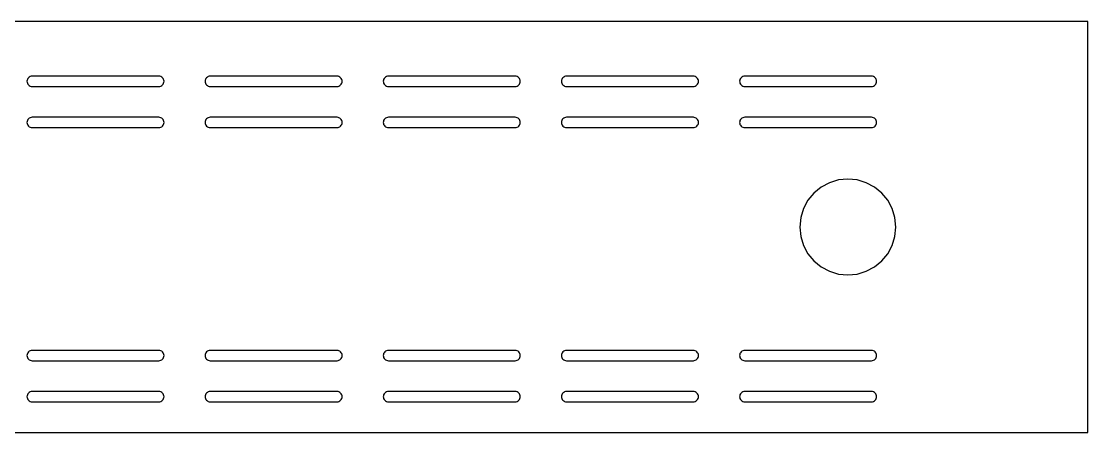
# Model space of a CAD drawing. Header units: millimetres. Extents: x 0 to 898, y -62 to 120.
# Drawn here: x 586.4 to 897.6, y 0 to 120 of the extents above; entities that cross this region are included whole.
import ezdxf

# ---------------------------------------------------------------- set-up
doc = ezdxf.new("R2010")
doc.units = ezdxf.units.MM
doc.layers.add('CUT', color=7, linetype='Continuous')

msp = doc.modelspace()

# ---------------------------------------------------------------- linework, layer by layer
at = {"layer": 'CUT'}
for points in [[(897.6, 0), (897.6, 120), (0, 120), (0, 0)], [(626.5, 101), (626.79, 101.03), (627.07, 101.11), (627.33, 101.25), (627.56, 101.44), (627.75, 101.67), (627.89, 101.93), (627.97, 102.21), (628, 102.5), (628, 102.5), (627.97, 102.79), (627.89, 103.07), (627.75, 103.33), (627.56, 103.56), (627.33, 103.75), (627.07, 103.89), (626.79, 103.97), (626.5, 104), (589.5, 104), (589.21, 103.97), (588.93, 103.89), (588.67, 103.75), (588.44, 103.56), (588.25, 103.33), (588.11, 103.07), (588.03, 102.79), (588, 102.5), (588, 102.5), (588.03, 102.21), (588.11, 101.93), (588.25, 101.67), (588.44, 101.44), (588.67, 101.25), (588.93, 101.11), (589.21, 101.03), (589.5, 101)], [(678.5, 101), (678.79, 101.03), (679.07, 101.11), (679.33, 101.25), (679.56, 101.44), (679.75, 101.67), (679.89, 101.93), (679.97, 102.21), (680, 102.5), (680, 102.5), (679.97, 102.79), (679.89, 103.07), (679.75, 103.33), (679.56, 103.56), (679.33, 103.75), (679.07, 103.89), (678.79, 103.97), (678.5, 104), (641.5, 104), (641.21, 103.97), (640.93, 103.89), (640.67, 103.75), (640.44, 103.56), (640.25, 103.33), (640.11, 103.07), (640.03, 102.79), (640, 102.5), (640, 102.5), (640.03, 102.21), (640.11, 101.93), (640.25, 101.67), (640.44, 101.44), (640.67, 101.25), (640.93, 101.11), (641.21, 101.03), (641.5, 101)], [(730.5, 101), (730.79, 101.03), (731.07, 101.11), (731.33, 101.25), (731.56, 101.44), (731.75, 101.67), (731.89, 101.93), (731.97, 102.21), (732, 102.5), (732, 102.5), (731.97, 102.79), (731.89, 103.07), (731.75, 103.33), (731.56, 103.56), (731.33, 103.75), (731.07, 103.89), (730.79, 103.97), (730.5, 104), (693.5, 104), (693.21, 103.97), (692.93, 103.89), (692.67, 103.75), (692.44, 103.56), (692.25, 103.33), (692.11, 103.07), (692.03, 102.79), (692, 102.5), (692, 102.5), (692.03, 102.21), (692.11, 101.93), (692.25, 101.67), (692.44, 101.44), (692.67, 101.25), (692.93, 101.11), (693.21, 101.03), (693.5, 101)], [(782.5, 101), (782.79, 101.03), (783.07, 101.11), (783.33, 101.25), (783.56, 101.44), (783.75, 101.67), (783.89, 101.93), (783.97, 102.21), (784, 102.5), (784, 102.5), (783.97, 102.79), (783.89, 103.07), (783.75, 103.33), (783.56, 103.56), (783.33, 103.75), (783.07, 103.89), (782.79, 103.97), (782.5, 104), (745.5, 104), (745.21, 103.97), (744.93, 103.89), (744.67, 103.75), (744.44, 103.56), (744.25, 103.33), (744.11, 103.07), (744.03, 102.79), (744, 102.5), (744, 102.5), (744.03, 102.21), (744.11, 101.93), (744.25, 101.67), (744.44, 101.44), (744.67, 101.25), (744.93, 101.11), (745.21, 101.03), (745.5, 101)], [(834.5, 101), (834.79, 101.03), (835.07, 101.11), (835.33, 101.25), (835.56, 101.44), (835.75, 101.67), (835.89, 101.93), (835.97, 102.21), (836, 102.5), (836, 102.5), (835.97, 102.79), (835.89, 103.07), (835.75, 103.33), (835.56, 103.56), (835.33, 103.75), (835.07, 103.89), (834.79, 103.97), (834.5, 104), (797.5, 104), (797.21, 103.97), (796.93, 103.89), (796.67, 103.75), (796.44, 103.56), (796.25, 103.33), (796.11, 103.07), (796.03, 102.79), (796, 102.5), (796, 102.5), (796.03, 102.21), (796.11, 101.93), (796.25, 101.67), (796.44, 101.44), (796.67, 101.25), (796.93, 101.11), (797.21, 101.03), (797.5, 101)], [(626.5, 89), (626.79, 89.03), (627.07, 89.11), (627.33, 89.25), (627.56, 89.44), (627.75, 89.67), (627.89, 89.93), (627.97, 90.21), (628, 90.5), (628, 90.5), (627.97, 90.79), (627.89, 91.07), (627.75, 91.33), (627.56, 91.56), (627.33, 91.75), (627.07, 91.89), (626.79, 91.97), (626.5, 92), (589.5, 92), (589.21, 91.97), (588.93, 91.89), (588.67, 91.75), (588.44, 91.56), (588.25, 91.33), (588.11, 91.07), (588.03, 90.79), (588, 90.5), (588, 90.5), (588.03, 90.21), (588.11, 89.93), (588.25, 89.67), (588.44, 89.44), (588.67, 89.25), (588.93, 89.11), (589.21, 89.03), (589.5, 89)], [(678.5, 89), (678.79, 89.03), (679.07, 89.11), (679.33, 89.25), (679.56, 89.44), (679.75, 89.67), (679.89, 89.93), (679.97, 90.21), (680, 90.5), (680, 90.5), (679.97, 90.79), (679.89, 91.07), (679.75, 91.33), (679.56, 91.56), (679.33, 91.75), (679.07, 91.89), (678.79, 91.97), (678.5, 92), (641.5, 92), (641.21, 91.97), (640.93, 91.89), (640.67, 91.75), (640.44, 91.56), (640.25, 91.33), (640.11, 91.07), (640.03, 90.79), (640, 90.5), (640, 90.5), (640.03, 90.21), (640.11, 89.93), (640.25, 89.67), (640.44, 89.44), (640.67, 89.25), (640.93, 89.11), (641.21, 89.03), (641.5, 89)], [(730.5, 89), (730.79, 89.03), (731.07, 89.11), (731.33, 89.25), (731.56, 89.44), (731.75, 89.67), (731.89, 89.93), (731.97, 90.21), (732, 90.5), (732, 90.5), (731.97, 90.79), (731.89, 91.07), (731.75, 91.33), (731.56, 91.56), (731.33, 91.75), (731.07, 91.89), (730.79, 91.97), (730.5, 92), (693.5, 92), (693.21, 91.97), (692.93, 91.89), (692.67, 91.75), (692.44, 91.56), (692.25, 91.33), (692.11, 91.07), (692.03, 90.79), (692, 90.5), (692, 90.5), (692.03, 90.21), (692.11, 89.93), (692.25, 89.67), (692.44, 89.44), (692.67, 89.25), (692.93, 89.11), (693.21, 89.03), (693.5, 89)], [(782.5, 89), (782.79, 89.03), (783.07, 89.11), (783.33, 89.25), (783.56, 89.44), (783.75, 89.67), (783.89, 89.93), (783.97, 90.21), (784, 90.5), (784, 90.5), (783.97, 90.79), (783.89, 91.07), (783.75, 91.33), (783.56, 91.56), (783.33, 91.75), (783.07, 91.89), (782.79, 91.97), (782.5, 92), (745.5, 92), (745.21, 91.97), (744.93, 91.89), (744.67, 91.75), (744.44, 91.56), (744.25, 91.33), (744.11, 91.07), (744.03, 90.79), (744, 90.5), (744, 90.5), (744.03, 90.21), (744.11, 89.93), (744.25, 89.67), (744.44, 89.44), (744.67, 89.25), (744.93, 89.11), (745.21, 89.03), (745.5, 89)], [(834.5, 89), (834.79, 89.03), (835.07, 89.11), (835.33, 89.25), (835.56, 89.44), (835.75, 89.67), (835.89, 89.93), (835.97, 90.21), (836, 90.5), (836, 90.5), (835.97, 90.79), (835.89, 91.07), (835.75, 91.33), (835.56, 91.56), (835.33, 91.75), (835.07, 91.89), (834.79, 91.97), (834.5, 92), (797.5, 92), (797.21, 91.97), (796.93, 91.89), (796.67, 91.75), (796.44, 91.56), (796.25, 91.33), (796.11, 91.07), (796.03, 90.79), (796, 90.5), (796, 90.5), (796.03, 90.21), (796.11, 89.93), (796.25, 89.67), (796.44, 89.44), (796.67, 89.25), (796.93, 89.11), (797.21, 89.03), (797.5, 89)], [(841.6, 60), (841.33, 62.73), (840.53, 65.36), (839.24, 67.78), (837.5, 69.9), (835.38, 71.64), (832.96, 72.93), (830.33, 73.73), (827.6, 74), (824.87, 73.73), (822.24, 72.93), (819.82, 71.64), (817.7, 69.9), (815.96, 67.78), (814.67, 65.36), (813.87, 62.73), (813.6, 60), (813.87, 57.27), (814.67, 54.64), (815.96, 52.22), (817.7, 50.1), (819.82, 48.36), (822.24, 47.07), (824.87, 46.27), (827.6, 46), (830.33, 46.27), (832.96, 47.07), (835.38, 48.36), (837.5, 50.1), (839.24, 52.22), (840.53, 54.64), (841.33, 57.27)], [(626.5, 21), (626.79, 21.03), (627.07, 21.11), (627.33, 21.25), (627.56, 21.44), (627.75, 21.67), (627.89, 21.93), (627.97, 22.21), (628, 22.5), (628, 22.5), (627.97, 22.79), (627.89, 23.07), (627.75, 23.33), (627.56, 23.56), (627.33, 23.75), (627.07, 23.89), (626.79, 23.97), (626.5, 24), (589.5, 24), (589.21, 23.97), (588.93, 23.89), (588.67, 23.75), (588.44, 23.56), (588.25, 23.33), (588.11, 23.07), (588.03, 22.79), (588, 22.5), (588, 22.5), (588.03, 22.21), (588.11, 21.93), (588.25, 21.67), (588.44, 21.44), (588.67, 21.25), (588.93, 21.11), (589.21, 21.03), (589.5, 21)], [(678.5, 21), (678.79, 21.03), (679.07, 21.11), (679.33, 21.25), (679.56, 21.44), (679.75, 21.67), (679.89, 21.93), (679.97, 22.21), (680, 22.5), (680, 22.5), (679.97, 22.79), (679.89, 23.07), (679.75, 23.33), (679.56, 23.56), (679.33, 23.75), (679.07, 23.89), (678.79, 23.97), (678.5, 24), (641.5, 24), (641.21, 23.97), (640.93, 23.89), (640.67, 23.75), (640.44, 23.56), (640.25, 23.33), (640.11, 23.07), (640.03, 22.79), (640, 22.5), (640, 22.5), (640.03, 22.21), (640.11, 21.93), (640.25, 21.67), (640.44, 21.44), (640.67, 21.25), (640.93, 21.11), (641.21, 21.03), (641.5, 21)], [(730.5, 21), (730.79, 21.03), (731.07, 21.11), (731.33, 21.25), (731.56, 21.44), (731.75, 21.67), (731.89, 21.93), (731.97, 22.21), (732, 22.5), (732, 22.5), (731.97, 22.79), (731.89, 23.07), (731.75, 23.33), (731.56, 23.56), (731.33, 23.75), (731.07, 23.89), (730.79, 23.97), (730.5, 24), (693.5, 24), (693.21, 23.97), (692.93, 23.89), (692.67, 23.75), (692.44, 23.56), (692.25, 23.33), (692.11, 23.07), (692.03, 22.79), (692, 22.5), (692, 22.5), (692.03, 22.21), (692.11, 21.93), (692.25, 21.67), (692.44, 21.44), (692.67, 21.25), (692.93, 21.11), (693.21, 21.03), (693.5, 21)], [(782.5, 21), (782.79, 21.03), (783.07, 21.11), (783.33, 21.25), (783.56, 21.44), (783.75, 21.67), (783.89, 21.93), (783.97, 22.21), (784, 22.5), (784, 22.5), (783.97, 22.79), (783.89, 23.07), (783.75, 23.33), (783.56, 23.56), (783.33, 23.75), (783.07, 23.89), (782.79, 23.97), (782.5, 24), (745.5, 24), (745.21, 23.97), (744.93, 23.89), (744.67, 23.75), (744.44, 23.56), (744.25, 23.33), (744.11, 23.07), (744.03, 22.79), (744, 22.5), (744, 22.5), (744.03, 22.21), (744.11, 21.93), (744.25, 21.67), (744.44, 21.44), (744.67, 21.25), (744.93, 21.11), (745.21, 21.03), (745.5, 21)], [(834.5, 21), (834.79, 21.03), (835.07, 21.11), (835.33, 21.25), (835.56, 21.44), (835.75, 21.67), (835.89, 21.93), (835.97, 22.21), (836, 22.5), (836, 22.5), (835.97, 22.79), (835.89, 23.07), (835.75, 23.33), (835.56, 23.56), (835.33, 23.75), (835.07, 23.89), (834.79, 23.97), (834.5, 24), (797.5, 24), (797.21, 23.97), (796.93, 23.89), (796.67, 23.75), (796.44, 23.56), (796.25, 23.33), (796.11, 23.07), (796.03, 22.79), (796, 22.5), (796, 22.5), (796.03, 22.21), (796.11, 21.93), (796.25, 21.67), (796.44, 21.44), (796.67, 21.25), (796.93, 21.11), (797.21, 21.03), (797.5, 21)], [(626.5, 9), (626.79, 9.03), (627.07, 9.11), (627.33, 9.25), (627.56, 9.44), (627.75, 9.67), (627.89, 9.93), (627.97, 10.21), (628, 10.5), (628, 10.5), (627.97, 10.79), (627.89, 11.07), (627.75, 11.33), (627.56, 11.56), (627.33, 11.75), (627.07, 11.89), (626.79, 11.97), (626.5, 12), (589.5, 12), (589.21, 11.97), (588.93, 11.89), (588.67, 11.75), (588.44, 11.56), (588.25, 11.33), (588.11, 11.07), (588.03, 10.79), (588, 10.5), (588, 10.5), (588.03, 10.21), (588.11, 9.93), (588.25, 9.67), (588.44, 9.44), (588.67, 9.25), (588.93, 9.11), (589.21, 9.03), (589.5, 9)], [(678.5, 9), (678.79, 9.03), (679.07, 9.11), (679.33, 9.25), (679.56, 9.44), (679.75, 9.67), (679.89, 9.93), (679.97, 10.21), (680, 10.5), (680, 10.5), (679.97, 10.79), (679.89, 11.07), (679.75, 11.33), (679.56, 11.56), (679.33, 11.75), (679.07, 11.89), (678.79, 11.97), (678.5, 12), (641.5, 12), (641.21, 11.97), (640.93, 11.89), (640.67, 11.75), (640.44, 11.56), (640.25, 11.33), (640.11, 11.07), (640.03, 10.79), (640, 10.5), (640, 10.5), (640.03, 10.21), (640.11, 9.93), (640.25, 9.67), (640.44, 9.44), (640.67, 9.25), (640.93, 9.11), (641.21, 9.03), (641.5, 9)], [(730.5, 9), (730.79, 9.03), (731.07, 9.11), (731.33, 9.25), (731.56, 9.44), (731.75, 9.67), (731.89, 9.93), (731.97, 10.21), (732, 10.5), (732, 10.5), (731.97, 10.79), (731.89, 11.07), (731.75, 11.33), (731.56, 11.56), (731.33, 11.75), (731.07, 11.89), (730.79, 11.97), (730.5, 12), (693.5, 12), (693.21, 11.97), (692.93, 11.89), (692.67, 11.75), (692.44, 11.56), (692.25, 11.33), (692.11, 11.07), (692.03, 10.79), (692, 10.5), (692, 10.5), (692.03, 10.21), (692.11, 9.93), (692.25, 9.67), (692.44, 9.44), (692.67, 9.25), (692.93, 9.11), (693.21, 9.03), (693.5, 9)], [(782.5, 9), (782.79, 9.03), (783.07, 9.11), (783.33, 9.25), (783.56, 9.44), (783.75, 9.67), (783.89, 9.93), (783.97, 10.21), (784, 10.5), (784, 10.5), (783.97, 10.79), (783.89, 11.07), (783.75, 11.33), (783.56, 11.56), (783.33, 11.75), (783.07, 11.89), (782.79, 11.97), (782.5, 12), (745.5, 12), (745.21, 11.97), (744.93, 11.89), (744.67, 11.75), (744.44, 11.56), (744.25, 11.33), (744.11, 11.07), (744.03, 10.79), (744, 10.5), (744, 10.5), (744.03, 10.21), (744.11, 9.93), (744.25, 9.67), (744.44, 9.44), (744.67, 9.25), (744.93, 9.11), (745.21, 9.03), (745.5, 9)], [(834.5, 9), (834.79, 9.03), (835.07, 9.11), (835.33, 9.25), (835.56, 9.44), (835.75, 9.67), (835.89, 9.93), (835.97, 10.21), (836, 10.5), (836, 10.5), (835.97, 10.79), (835.89, 11.07), (835.75, 11.33), (835.56, 11.56), (835.33, 11.75), (835.07, 11.89), (834.79, 11.97), (834.5, 12), (797.5, 12), (797.21, 11.97), (796.93, 11.89), (796.67, 11.75), (796.44, 11.56), (796.25, 11.33), (796.11, 11.07), (796.03, 10.79), (796, 10.5), (796, 10.5), (796.03, 10.21), (796.11, 9.93), (796.25, 9.67), (796.44, 9.44), (796.67, 9.25), (796.93, 9.11), (797.21, 9.03), (797.5, 9)]]:
    msp.add_lwpolyline(points, close=True, dxfattribs=at)

doc.saveas('drawing.dxf')
